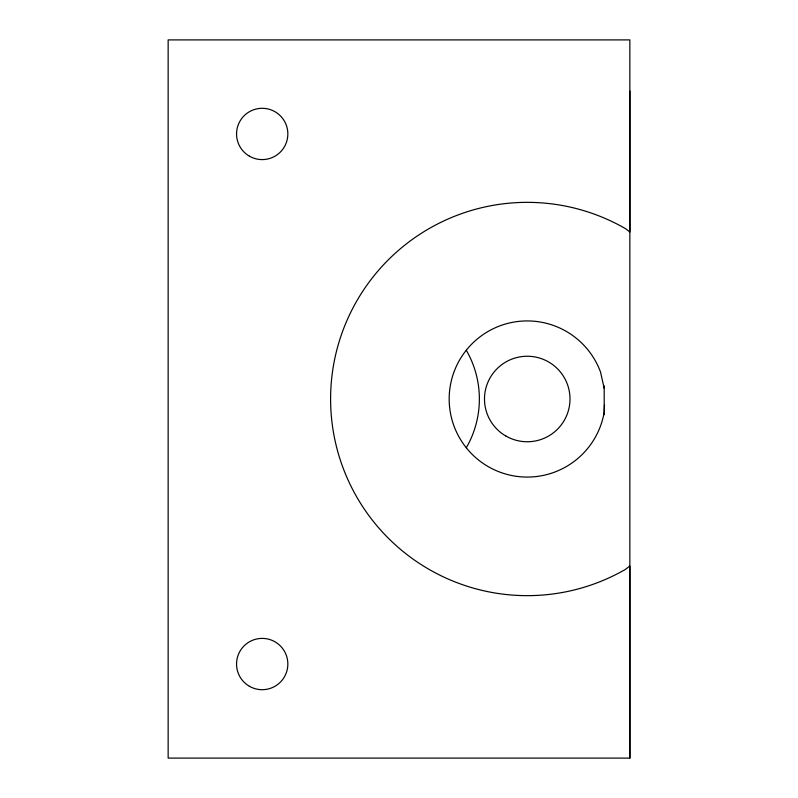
<?xml version="1.0" encoding="UTF-8"?>
<svg xmlns="http://www.w3.org/2000/svg" width="798" height="798" viewBox="0 0 798 798"><rect width="100%" height="100%" fill="white"/><g stroke="black" fill="none" stroke-linecap="round" stroke-linejoin="round"><path stroke-width="1.2" d="M604.196 414.721L604.196 385.843M629.851 758.1L629.851 566.021L625.572 569.303A196.647 196.647 0 0 1 330.601 399A196.647 196.647 0 0 1 625.572 228.697L629.851 231.979L629.851 39.9L168.149 39.9L168.149 758.1L629.851 758.1L629.851 91.201M604.485 405.045L604.196 412.237A78.084 78.084 0 0 1 488.496 466.78A78.084 78.084 0 0 1 476.805 339.399A78.084 78.084 0 0 1 600.505 371.988L604.196 388.317M466.311 350.262A97.466 97.466 0 0 1 466.311 447.738M505.872 436.027A42.753 42.753 0 0 0 570.001 399A42.753 42.753 0 0 0 505.872 361.973A42.753 42.753 0 0 0 505.872 436.027M249.375 686.26A25.646 25.646 0 0 0 287.849 664.046A25.646 25.646 0 0 0 249.375 641.831A25.646 25.646 0 0 0 249.375 686.26M249.375 156.159A25.646 25.646 0 0 0 287.849 133.954A25.646 25.646 0 0 0 249.375 111.74A25.646 25.646 0 0 0 249.375 156.159"/></g></svg>
